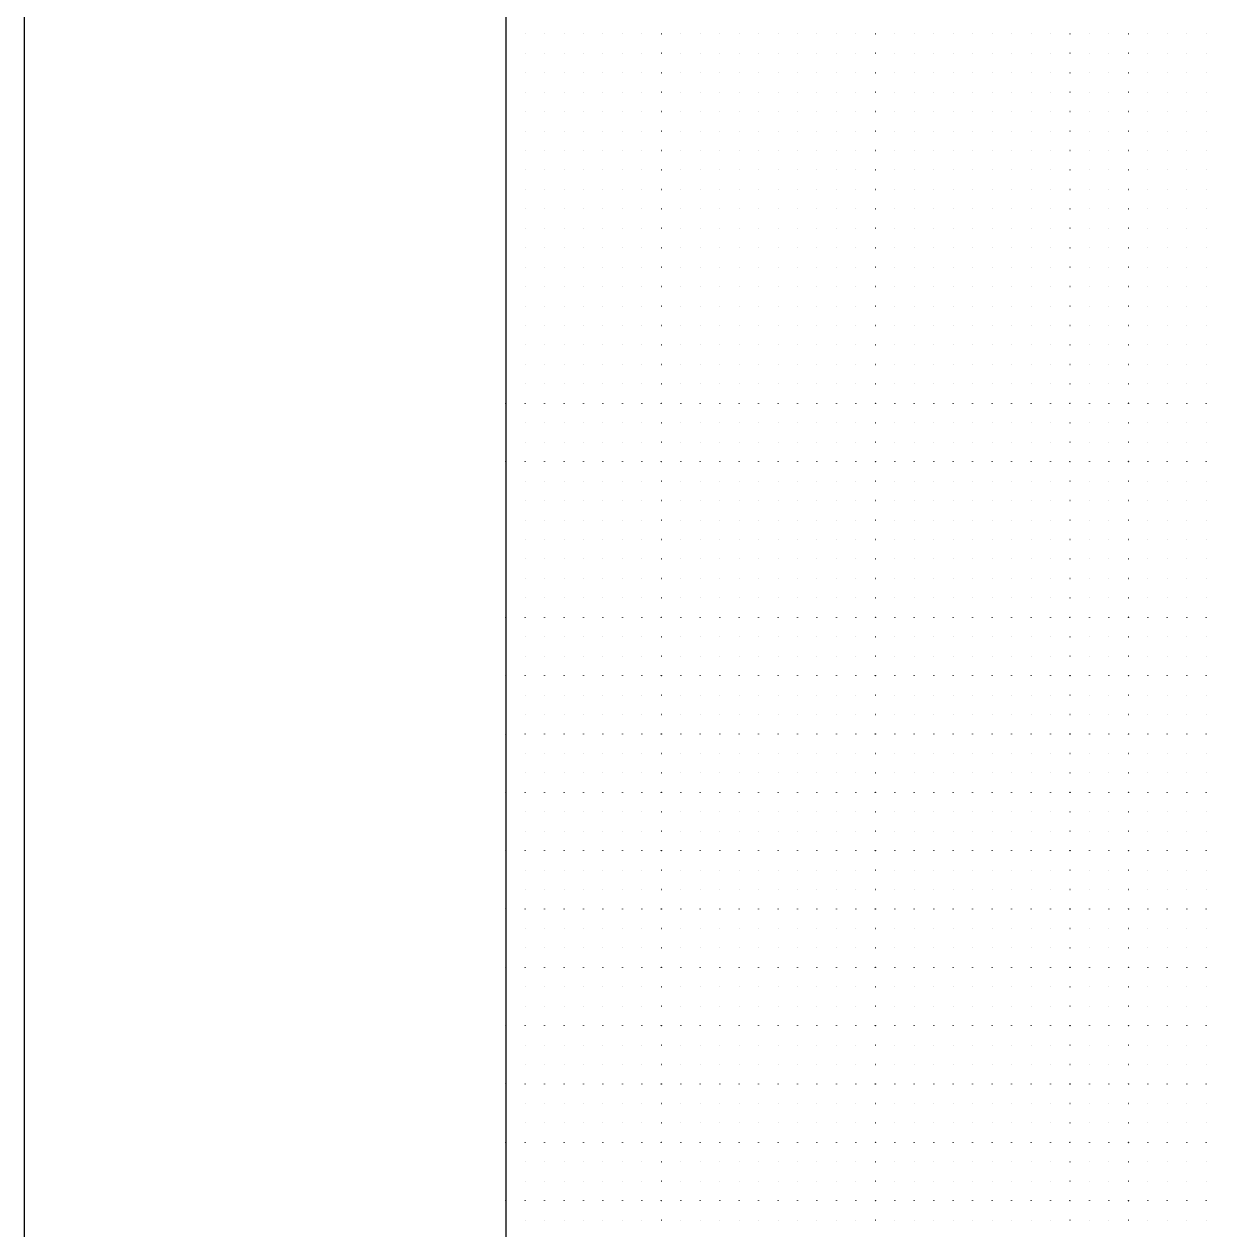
# Model space of a CAD drawing. Header units: metres. Extents: x 0 to 50, y 0 to 50.
# Drawn here: x 0 to 12.37, y 12.37 to 24.9 of the extents above; entities that cross this region are included whole.
import ezdxf

# ---------------------------------------------------------------- set-up
doc = ezdxf.new("R2010")
doc.units = ezdxf.units.M

msp = doc.modelspace()

# ---------------------------------------------------------------- linework, layer by layer
for points in [[(0, 0), (50, 0), (50, 50), (0, 50), (0, 0)], [(5, 5), (25, 5), (25, 25), (5, 25), (5, 5)]]:
    msp.add_lwpolyline(points, close=True)
for centre in [(5, 24.798), (5.202, 24.798), (5.404, 24.798), (5.606, 24.798), (5.808, 24.798), (6.01, 24.798), (6.212, 24.798), (6.414, 24.798), (6.616, 24.798), (6.818, 24.798), (7.02, 24.798), (7.222, 24.798), (7.424, 24.798), (7.626, 24.798), (7.828, 24.798), (8.03, 24.798), (8.232, 24.798), (8.434, 24.798), (8.636, 24.798), (8.838, 24.798), (9.04, 24.798), (9.242, 24.798), (9.444, 24.798), (9.646, 24.798), (9.848, 24.798), (10.051, 24.798), (10.253, 24.798), (10.455, 24.798), (10.657, 24.798), (10.859, 24.798), (11.061, 24.798), (11.263, 24.798), (11.465, 24.798), (11.667, 24.798), (11.869, 24.798), (12.071, 24.798), (12.273, 24.798), (5, 24.596), (5.202, 24.596), (5.404, 24.596), (5.606, 24.596), (5.808, 24.596), (6.01, 24.596), (6.212, 24.596), (6.414, 24.596), (6.616, 24.596), (6.818, 24.596), (7.02, 24.596), (7.222, 24.596), (7.424, 24.596), (7.626, 24.596), (7.828, 24.596), (8.03, 24.596), (8.232, 24.596), (8.434, 24.596), (8.636, 24.596), (8.838, 24.596), (9.04, 24.596), (9.242, 24.596), (9.444, 24.596), (9.646, 24.596), (9.848, 24.596), (10.051, 24.596), (10.253, 24.596), (10.455, 24.596), (10.657, 24.596), (10.859, 24.596), (11.061, 24.596), (11.263, 24.596), (11.465, 24.596), (11.667, 24.596), (11.869, 24.596), (12.071, 24.596), (12.273, 24.596), (5, 24.394), (5.202, 24.394), (5.404, 24.394), (5.606, 24.394), (5.808, 24.394), (6.01, 24.394), (6.212, 24.394), (6.414, 24.394), (6.616, 24.394), (6.818, 24.394), (7.02, 24.394), (7.222, 24.394), (7.424, 24.394), (7.626, 24.394), (7.828, 24.394), (8.03, 24.394), (8.232, 24.394), (8.434, 24.394), (8.636, 24.394), (8.838, 24.394), (9.04, 24.394), (9.242, 24.394), (9.444, 24.394), (9.646, 24.394), (9.848, 24.394), (10.051, 24.394), (10.253, 24.394), (10.455, 24.394), (10.657, 24.394), (10.859, 24.394), (11.061, 24.394), (11.263, 24.394), (11.465, 24.394), (11.667, 24.394), (11.869, 24.394), (12.071, 24.394), (12.273, 24.394), (5, 24.192), (5.202, 24.192), (5.404, 24.192), (5.606, 24.192), (5.808, 24.192), (6.01, 24.192), (6.212, 24.192), (6.414, 24.192), (6.616, 24.192), (6.818, 24.192), (7.02, 24.192), (7.222, 24.192), (7.424, 24.192), (7.626, 24.192), (7.828, 24.192), (8.03, 24.192), (8.232, 24.192), (8.434, 24.192), (8.636, 24.192), (8.838, 24.192), (9.04, 24.192), (9.242, 24.192), (9.444, 24.192), (9.646, 24.192), (9.848, 24.192), (10.051, 24.192), (10.253, 24.192), (10.455, 24.192), (10.657, 24.192), (10.859, 24.192), (11.061, 24.192), (11.263, 24.192), (11.465, 24.192), (11.667, 24.192), (11.869, 24.192), (12.071, 24.192), (12.273, 24.192), (5, 23.99), (5.202, 23.99), (5.404, 23.99), (5.606, 23.99), (5.808, 23.99), (6.01, 23.99), (6.212, 23.99), (6.414, 23.99), (6.616, 23.99), (6.818, 23.99), (7.02, 23.99), (7.222, 23.99), (7.424, 23.99), (7.626, 23.99), (7.828, 23.99), (8.03, 23.99), (8.232, 23.99), (8.434, 23.99), (8.636, 23.99), (8.838, 23.99), (9.04, 23.99), (9.242, 23.99), (9.444, 23.99), (9.646, 23.99), (9.848, 23.99), (10.051, 23.99), (10.253, 23.99), (10.455, 23.99), (10.657, 23.99), (10.859, 23.99), (11.061, 23.99), (11.263, 23.99), (11.465, 23.99), (11.667, 23.99), (11.869, 23.99), (12.071, 23.99), (12.273, 23.99), (5, 23.788), (5.202, 23.788), (5.404, 23.788), (5.606, 23.788), (5.808, 23.788), (6.01, 23.788), (6.212, 23.788), (6.414, 23.788), (6.616, 23.788), (6.818, 23.788), (7.02, 23.788), (7.222, 23.788), (7.424, 23.788), (7.626, 23.788), (7.828, 23.788), (8.03, 23.788), (8.232, 23.788), (8.434, 23.788), (8.636, 23.788), (8.838, 23.788), (9.04, 23.788), (9.242, 23.788), (9.444, 23.788), (9.646, 23.788), (9.848, 23.788), (10.051, 23.788), (10.253, 23.788), (10.455, 23.788), (10.657, 23.788), (10.859, 23.788), (11.061, 23.788), (11.263, 23.788), (11.465, 23.788), (11.667, 23.788), (11.869, 23.788), (12.071, 23.788), (12.273, 23.788), (5, 23.586), (5.202, 23.586), (5.404, 23.586), (5.606, 23.586), (5.808, 23.586), (6.01, 23.586), (6.212, 23.586), (6.414, 23.586), (6.616, 23.586), (6.818, 23.586), (7.02, 23.586), (7.222, 23.586), (7.424, 23.586), (7.626, 23.586), (7.828, 23.586), (8.03, 23.586), (8.232, 23.586), (8.434, 23.586), (8.636, 23.586), (8.838, 23.586), (9.04, 23.586), (9.242, 23.586), (9.444, 23.586), (9.646, 23.586), (9.848, 23.586), (10.051, 23.586), (10.253, 23.586), (10.455, 23.586), (10.657, 23.586), (10.859, 23.586), (11.061, 23.586), (11.263, 23.586), (11.465, 23.586), (11.667, 23.586), (11.869, 23.586), (12.071, 23.586), (12.273, 23.586), (5, 23.384), (5.202, 23.384), (5.404, 23.384), (5.606, 23.384), (5.808, 23.384), (6.01, 23.384), (6.212, 23.384), (6.414, 23.384), (6.616, 23.384), (6.818, 23.384), (7.02, 23.384), (7.222, 23.384), (7.424, 23.384), (7.626, 23.384), (7.828, 23.384), (8.03, 23.384), (8.232, 23.384), (8.434, 23.384), (8.636, 23.384), (8.838, 23.384), (9.04, 23.384), (9.242, 23.384), (9.444, 23.384), (9.646, 23.384), (9.848, 23.384), (10.051, 23.384), (10.253, 23.384), (10.455, 23.384), (10.657, 23.384), (10.859, 23.384), (11.061, 23.384), (11.263, 23.384), (11.465, 23.384), (11.667, 23.384), (11.869, 23.384), (12.071, 23.384), (12.273, 23.384), (5, 23.182), (5.202, 23.182), (5.404, 23.182), (5.606, 23.182), (5.808, 23.182), (6.01, 23.182), (6.212, 23.182), (6.414, 23.182), (6.616, 23.182), (6.818, 23.182), (7.02, 23.182), (7.222, 23.182), (7.424, 23.182), (7.626, 23.182), (7.828, 23.182), (8.03, 23.182), (8.232, 23.182), (8.434, 23.182), (8.636, 23.182), (8.838, 23.182), (9.04, 23.182), (9.242, 23.182), (9.444, 23.182), (9.646, 23.182), (9.848, 23.182), (10.051, 23.182), (10.253, 23.182), (10.455, 23.182), (10.657, 23.182), (10.859, 23.182), (11.061, 23.182), (11.263, 23.182), (11.465, 23.182), (11.667, 23.182), (11.869, 23.182), (12.071, 23.182), (12.273, 23.182), (5, 22.98), (5.202, 22.98), (5.404, 22.98), (5.606, 22.98), (5.808, 22.98), (6.01, 22.98), (6.212, 22.98), (6.414, 22.98), (6.616, 22.98), (6.818, 22.98), (7.02, 22.98), (7.222, 22.98), (7.424, 22.98), (7.626, 22.98), (7.828, 22.98), (8.03, 22.98), (8.232, 22.98), (8.434, 22.98), (8.636, 22.98), (8.838, 22.98), (9.04, 22.98), (9.242, 22.98), (9.444, 22.98), (9.646, 22.98), (9.848, 22.98), (10.051, 22.98), (10.253, 22.98), (10.455, 22.98), (10.657, 22.98), (10.859, 22.98), (11.061, 22.98), (11.263, 22.98), (11.465, 22.98), (11.667, 22.98), (11.869, 22.98), (12.071, 22.98), (12.273, 22.98), (5, 22.778), (5.202, 22.778), (5.404, 22.778), (5.606, 22.778), (5.808, 22.778), (6.01, 22.778), (6.212, 22.778), (6.414, 22.778), (6.616, 22.778), (6.818, 22.778), (7.02, 22.778), (7.222, 22.778), (7.424, 22.778), (7.626, 22.778), (7.828, 22.778), (8.03, 22.778), (8.232, 22.778), (8.434, 22.778), (8.636, 22.778), (8.838, 22.778), (9.04, 22.778), (9.242, 22.778), (9.444, 22.778), (9.646, 22.778), (9.848, 22.778), (10.051, 22.778), (10.253, 22.778), (10.455, 22.778), (10.657, 22.778), (10.859, 22.778), (11.061, 22.778), (11.263, 22.778), (11.465, 22.778), (11.667, 22.778), (11.869, 22.778), (12.071, 22.778), (12.273, 22.778), (5, 22.576), (5.202, 22.576), (5.404, 22.576), (5.606, 22.576), (5.808, 22.576), (6.01, 22.576), (6.212, 22.576), (6.414, 22.576), (6.616, 22.576), (6.818, 22.576), (7.02, 22.576), (7.222, 22.576), (7.424, 22.576), (7.626, 22.576), (7.828, 22.576), (8.03, 22.576), (8.232, 22.576), (8.434, 22.576), (8.636, 22.576), (8.838, 22.576), (9.04, 22.576), (9.242, 22.576), (9.444, 22.576), (9.646, 22.576), (9.848, 22.576), (10.051, 22.576), (10.253, 22.576), (10.455, 22.576), (10.657, 22.576), (10.859, 22.576), (11.061, 22.576), (11.263, 22.576), (11.465, 22.576), (11.667, 22.576), (11.869, 22.576), (12.071, 22.576), (12.273, 22.576), (5, 22.374), (5.202, 22.374), (5.404, 22.374), (5.606, 22.374), (5.808, 22.374), (6.01, 22.374), (6.212, 22.374), (6.414, 22.374), (6.616, 22.374), (6.818, 22.374), (7.02, 22.374), (7.222, 22.374), (7.424, 22.374), (7.626, 22.374), (7.828, 22.374), (8.03, 22.374), (8.232, 22.374), (8.434, 22.374), (8.636, 22.374), (8.838, 22.374), (9.04, 22.374), (9.242, 22.374), (9.444, 22.374), (9.646, 22.374), (9.848, 22.374), (10.051, 22.374), (10.253, 22.374), (10.455, 22.374), (10.657, 22.374), (10.859, 22.374), (11.061, 22.374), (11.263, 22.374), (11.465, 22.374), (11.667, 22.374), (11.869, 22.374), (12.071, 22.374), (12.273, 22.374), (5, 22.172), (5.202, 22.172), (5.404, 22.172), (5.606, 22.172), (5.808, 22.172), (6.01, 22.172), (6.212, 22.172), (6.414, 22.172), (6.616, 22.172), (6.818, 22.172), (7.02, 22.172), (7.222, 22.172), (7.424, 22.172), (7.626, 22.172), (7.828, 22.172), (8.03, 22.172), (8.232, 22.172), (8.434, 22.172), (8.636, 22.172), (8.838, 22.172), (9.04, 22.172), (9.242, 22.172), (9.444, 22.172), (9.646, 22.172), (9.848, 22.172), (10.051, 22.172), (10.253, 22.172), (10.455, 22.172), (10.657, 22.172), (10.859, 22.172), (11.061, 22.172), (11.263, 22.172), (11.465, 22.172), (11.667, 22.172), (11.869, 22.172), (12.071, 22.172), (12.273, 22.172), (5, 21.97), (5.202, 21.97), (5.404, 21.97), (5.606, 21.97), (5.808, 21.97), (6.01, 21.97), (6.212, 21.97), (6.414, 21.97), (6.616, 21.97), (6.818, 21.97), (7.02, 21.97), (7.222, 21.97), (7.424, 21.97), (7.626, 21.97), (7.828, 21.97), (8.03, 21.97), (8.232, 21.97), (8.434, 21.97), (8.636, 21.97), (8.838, 21.97), (9.04, 21.97), (9.242, 21.97), (9.444, 21.97), (9.646, 21.97), (9.848, 21.97), (10.051, 21.97), (10.253, 21.97), (10.455, 21.97), (10.657, 21.97), (10.859, 21.97), (11.061, 21.97), (11.263, 21.97), (11.465, 21.97), (11.667, 21.97), (11.869, 21.97), (12.071, 21.97), (12.273, 21.97), (5, 21.768), (5.202, 21.768), (5.404, 21.768), (5.606, 21.768), (5.808, 21.768), (6.01, 21.768), (6.212, 21.768), (6.414, 21.768), (6.616, 21.768), (6.818, 21.768), (7.02, 21.768), (7.222, 21.768), (7.424, 21.768), (7.626, 21.768), (7.828, 21.768), (8.03, 21.768), (8.232, 21.768), (8.434, 21.768), (8.636, 21.768), (8.838, 21.768), (9.04, 21.768), (9.242, 21.768), (9.444, 21.768), (9.646, 21.768), (9.848, 21.768), (10.051, 21.768), (10.253, 21.768), (10.455, 21.768), (10.657, 21.768), (10.859, 21.768), (11.061, 21.768), (11.263, 21.768), (11.465, 21.768), (11.667, 21.768), (11.869, 21.768), (12.071, 21.768), (12.273, 21.768), (5, 21.566), (5.202, 21.566), (5.404, 21.566), (5.606, 21.566), (5.808, 21.566), (6.01, 21.566), (6.212, 21.566), (6.414, 21.566), (6.616, 21.566), (6.818, 21.566), (7.02, 21.566), (7.222, 21.566), (7.424, 21.566), (7.626, 21.566), (7.828, 21.566), (8.03, 21.566), (8.232, 21.566), (8.434, 21.566), (8.636, 21.566), (8.838, 21.566), (9.04, 21.566), (9.242, 21.566), (9.444, 21.566), (9.646, 21.566), (9.848, 21.566), (10.051, 21.566), (10.253, 21.566), (10.455, 21.566), (10.657, 21.566), (10.859, 21.566), (11.061, 21.566), (11.263, 21.566), (11.465, 21.566), (11.667, 21.566), (11.869, 21.566), (12.071, 21.566), (12.273, 21.566), (5, 21.364), (5.202, 21.364), (5.404, 21.364), (5.606, 21.364), (5.808, 21.364), (6.01, 21.364), (6.212, 21.364), (6.414, 21.364), (6.616, 21.364), (6.818, 21.364), (7.02, 21.364), (7.222, 21.364), (7.424, 21.364), (7.626, 21.364), (7.828, 21.364), (8.03, 21.364), (8.232, 21.364), (8.434, 21.364), (8.636, 21.364), (8.838, 21.364), (9.04, 21.364), (9.242, 21.364), (9.444, 21.364), (9.646, 21.364), (9.848, 21.364), (10.051, 21.364), (10.253, 21.364), (10.455, 21.364), (10.657, 21.364), (10.859, 21.364), (11.061, 21.364), (11.263, 21.364), (11.465, 21.364), (11.667, 21.364), (11.869, 21.364), (12.071, 21.364), (12.273, 21.364), (5, 21.162), (5.202, 21.162), (5.404, 21.162), (5.606, 21.162), (5.808, 21.162), (6.01, 21.162), (6.212, 21.162), (6.414, 21.162), (6.616, 21.162), (6.818, 21.162), (7.02, 21.162), (7.222, 21.162), (7.424, 21.162), (7.626, 21.162), (7.828, 21.162), (8.03, 21.162), (8.232, 21.162), (8.434, 21.162), (8.636, 21.162), (8.838, 21.162), (9.04, 21.162), (9.242, 21.162), (9.444, 21.162), (9.646, 21.162), (9.848, 21.162), (10.051, 21.162), (10.253, 21.162), (10.455, 21.162), (10.657, 21.162), (10.859, 21.162), (11.061, 21.162), (11.263, 21.162), (11.465, 21.162), (11.667, 21.162), (11.869, 21.162), (12.071, 21.162), (12.273, 21.162), (5, 20.96), (5.202, 20.96), (5.404, 20.96), (5.606, 20.96), (5.808, 20.96), (6.01, 20.96), (6.212, 20.96), (6.414, 20.96), (6.616, 20.96), (6.818, 20.96), (7.02, 20.96), (7.222, 20.96), (7.424, 20.96), (7.626, 20.96), (7.828, 20.96), (8.03, 20.96), (8.232, 20.96), (8.434, 20.96), (8.636, 20.96), (8.838, 20.96), (9.04, 20.96), (9.242, 20.96), (9.444, 20.96), (9.646, 20.96), (9.848, 20.96), (10.051, 20.96), (10.253, 20.96), (10.455, 20.96), (10.657, 20.96), (10.859, 20.96), (11.061, 20.96), (11.263, 20.96), (11.465, 20.96), (11.667, 20.96), (11.869, 20.96), (12.071, 20.96), (12.273, 20.96), (5, 20.758), (5.202, 20.758), (5.404, 20.758), (5.606, 20.758), (5.808, 20.758), (6.01, 20.758), (6.212, 20.758), (6.414, 20.758), (6.616, 20.758), (6.818, 20.758), (7.02, 20.758), (7.222, 20.758), (7.424, 20.758), (7.626, 20.758), (7.828, 20.758), (8.03, 20.758), (8.232, 20.758), (8.434, 20.758), (8.636, 20.758), (8.838, 20.758), (9.04, 20.758), (9.242, 20.758), (9.444, 20.758), (9.646, 20.758), (9.848, 20.758), (10.051, 20.758), (10.253, 20.758), (10.455, 20.758), (10.657, 20.758), (10.859, 20.758), (11.061, 20.758), (11.263, 20.758), (11.465, 20.758), (11.667, 20.758), (11.869, 20.758), (12.071, 20.758), (12.273, 20.758), (5, 20.556), (5.202, 20.556), (5.404, 20.556), (5.606, 20.556), (5.808, 20.556), (6.01, 20.556), (6.212, 20.556), (6.414, 20.556), (6.616, 20.556), (6.818, 20.556), (7.02, 20.556), (7.222, 20.556), (7.424, 20.556), (7.626, 20.556), (7.828, 20.556), (8.03, 20.556), (8.232, 20.556), (8.434, 20.556), (8.636, 20.556), (8.838, 20.556), (9.04, 20.556), (9.242, 20.556), (9.444, 20.556), (9.646, 20.556), (9.848, 20.556), (10.051, 20.556), (10.253, 20.556), (10.455, 20.556), (10.657, 20.556), (10.859, 20.556), (11.061, 20.556), (11.263, 20.556), (11.465, 20.556), (11.667, 20.556), (11.869, 20.556), (12.071, 20.556), (12.273, 20.556), (5, 20.354), (5.202, 20.354), (5.404, 20.354), (5.606, 20.354), (5.808, 20.354), (6.01, 20.354), (6.212, 20.354), (6.414, 20.354), (6.616, 20.354), (6.818, 20.354), (7.02, 20.354), (7.222, 20.354), (7.424, 20.354), (7.626, 20.354), (7.828, 20.354), (8.03, 20.354), (8.232, 20.354), (8.434, 20.354), (8.636, 20.354), (8.838, 20.354), (9.04, 20.354), (9.242, 20.354), (9.444, 20.354), (9.646, 20.354), (9.848, 20.354), (10.051, 20.354), (10.253, 20.354), (10.455, 20.354), (10.657, 20.354), (10.859, 20.354), (11.061, 20.354), (11.263, 20.354), (11.465, 20.354), (11.667, 20.354), (11.869, 20.354), (12.071, 20.354), (12.273, 20.354), (5, 20.152), (5.202, 20.152), (5.404, 20.152), (5.606, 20.152), (5.808, 20.152), (6.01, 20.152), (6.212, 20.152), (6.414, 20.152), (6.616, 20.152), (6.818, 20.152), (7.02, 20.152), (7.222, 20.152), (7.424, 20.152), (7.626, 20.152), (7.828, 20.152), (8.03, 20.152), (8.232, 20.152), (8.434, 20.152), (8.636, 20.152), (8.838, 20.152), (9.04, 20.152), (9.242, 20.152), (9.444, 20.152), (9.646, 20.152), (9.848, 20.152), (10.051, 20.152), (10.253, 20.152), (10.455, 20.152), (10.657, 20.152), (10.859, 20.152), (11.061, 20.152), (11.263, 20.152), (11.465, 20.152), (11.667, 20.152), (11.869, 20.152), (12.071, 20.152), (12.273, 20.152), (5, 19.949), (5.202, 19.949), (5.404, 19.949), (5.606, 19.949), (5.808, 19.949), (6.01, 19.949), (6.212, 19.949), (6.414, 19.949), (6.616, 19.949), (6.818, 19.949), (7.02, 19.949), (7.222, 19.949), (7.424, 19.949), (7.626, 19.949), (7.828, 19.949), (8.03, 19.949), (8.232, 19.949), (8.434, 19.949), (8.636, 19.949), (8.838, 19.949), (9.04, 19.949), (9.242, 19.949), (9.444, 19.949), (9.646, 19.949), (9.848, 19.949), (10.051, 19.949), (10.253, 19.949), (10.455, 19.949), (10.657, 19.949), (10.859, 19.949), (11.061, 19.949), (11.263, 19.949), (11.465, 19.949), (11.667, 19.949), (11.869, 19.949), (12.071, 19.949), (12.273, 19.949), (5, 19.747), (5.202, 19.747), (5.404, 19.747), (5.606, 19.747), (5.808, 19.747), (6.01, 19.747), (6.212, 19.747), (6.414, 19.747), (6.616, 19.747), (6.818, 19.747), (7.02, 19.747), (7.222, 19.747), (7.424, 19.747), (7.626, 19.747), (7.828, 19.747), (8.03, 19.747), (8.232, 19.747), (8.434, 19.747), (8.636, 19.747), (8.838, 19.747), (9.04, 19.747), (9.242, 19.747), (9.444, 19.747), (9.646, 19.747), (9.848, 19.747), (10.051, 19.747), (10.253, 19.747), (10.455, 19.747), (10.657, 19.747), (10.859, 19.747), (11.061, 19.747), (11.263, 19.747), (11.465, 19.747), (11.667, 19.747), (11.869, 19.747), (12.071, 19.747), (12.273, 19.747), (5, 19.545), (5.202, 19.545), (5.404, 19.545), (5.606, 19.545), (5.808, 19.545), (6.01, 19.545), (6.212, 19.545), (6.414, 19.545), (6.616, 19.545), (6.818, 19.545), (7.02, 19.545), (7.222, 19.545), (7.424, 19.545), (7.626, 19.545), (7.828, 19.545), (8.03, 19.545), (8.232, 19.545), (8.434, 19.545), (8.636, 19.545), (8.838, 19.545), (9.04, 19.545), (9.242, 19.545), (9.444, 19.545), (9.646, 19.545), (9.848, 19.545), (10.051, 19.545), (10.253, 19.545), (10.455, 19.545), (10.657, 19.545), (10.859, 19.545), (11.061, 19.545), (11.263, 19.545), (11.465, 19.545), (11.667, 19.545), (11.869, 19.545), (12.071, 19.545), (12.273, 19.545), (5, 19.343), (5.202, 19.343), (5.404, 19.343), (5.606, 19.343), (5.808, 19.343), (6.01, 19.343), (6.212, 19.343), (6.414, 19.343), (6.616, 19.343), (6.818, 19.343), (7.02, 19.343), (7.222, 19.343), (7.424, 19.343), (7.626, 19.343), (7.828, 19.343), (8.03, 19.343), (8.232, 19.343), (8.434, 19.343), (8.636, 19.343), (8.838, 19.343), (9.04, 19.343), (9.242, 19.343), (9.444, 19.343), (9.646, 19.343), (9.848, 19.343), (10.051, 19.343), (10.253, 19.343), (10.455, 19.343), (10.657, 19.343), (10.859, 19.343), (11.061, 19.343), (11.263, 19.343), (11.465, 19.343), (11.667, 19.343), (11.869, 19.343), (12.071, 19.343), (12.273, 19.343), (5, 19.141), (5.202, 19.141), (5.404, 19.141), (5.606, 19.141), (5.808, 19.141), (6.01, 19.141), (6.212, 19.141), (6.414, 19.141), (6.616, 19.141), (6.818, 19.141), (7.02, 19.141), (7.222, 19.141), (7.424, 19.141), (7.626, 19.141), (7.828, 19.141), (8.03, 19.141), (8.232, 19.141), (8.434, 19.141), (8.636, 19.141), (8.838, 19.141), (9.04, 19.141), (9.242, 19.141), (9.444, 19.141), (9.646, 19.141), (9.848, 19.141), (10.051, 19.141), (10.253, 19.141), (10.455, 19.141), (10.657, 19.141), (10.859, 19.141), (11.061, 19.141), (11.263, 19.141), (11.465, 19.141), (11.667, 19.141), (11.869, 19.141), (12.071, 19.141), (12.273, 19.141), (5, 18.939), (5.202, 18.939), (5.404, 18.939), (5.606, 18.939), (5.808, 18.939), (6.01, 18.939), (6.212, 18.939), (6.414, 18.939), (6.616, 18.939), (6.818, 18.939), (7.02, 18.939), (7.222, 18.939), (7.424, 18.939), (7.626, 18.939), (7.828, 18.939), (8.03, 18.939), (8.232, 18.939), (8.434, 18.939), (8.636, 18.939), (8.838, 18.939), (9.04, 18.939), (9.242, 18.939), (9.444, 18.939), (9.646, 18.939), (9.848, 18.939), (10.051, 18.939), (10.253, 18.939), (10.455, 18.939), (10.657, 18.939), (10.859, 18.939), (11.061, 18.939), (11.263, 18.939), (11.465, 18.939), (11.667, 18.939), (11.869, 18.939), (12.071, 18.939), (12.273, 18.939), (5, 18.737), (5.202, 18.737), (5.404, 18.737), (5.606, 18.737), (5.808, 18.737), (6.01, 18.737), (6.212, 18.737), (6.414, 18.737), (6.616, 18.737), (6.818, 18.737), (7.02, 18.737), (7.222, 18.737), (7.424, 18.737), (7.626, 18.737), (7.828, 18.737), (8.03, 18.737), (8.232, 18.737), (8.434, 18.737), (8.636, 18.737), (8.838, 18.737), (9.04, 18.737), (9.242, 18.737), (9.444, 18.737), (9.646, 18.737), (9.848, 18.737), (10.051, 18.737), (10.253, 18.737), (10.455, 18.737), (10.657, 18.737), (10.859, 18.737), (11.061, 18.737), (11.263, 18.737), (11.465, 18.737), (11.667, 18.737), (11.869, 18.737), (12.071, 18.737), (12.273, 18.737), (5, 18.535), (5.202, 18.535), (5.404, 18.535), (5.606, 18.535), (5.808, 18.535), (6.01, 18.535), (6.212, 18.535), (6.414, 18.535), (6.616, 18.535), (6.818, 18.535), (7.02, 18.535), (7.222, 18.535), (7.424, 18.535), (7.626, 18.535), (7.828, 18.535), (8.03, 18.535), (8.232, 18.535), (8.434, 18.535), (8.636, 18.535), (8.838, 18.535), (9.04, 18.535), (9.242, 18.535), (9.444, 18.535), (9.646, 18.535), (9.848, 18.535), (10.051, 18.535), (10.253, 18.535), (10.455, 18.535), (10.657, 18.535), (10.859, 18.535), (11.061, 18.535), (11.263, 18.535), (11.465, 18.535), (11.667, 18.535), (11.869, 18.535), (12.071, 18.535), (12.273, 18.535), (5, 18.333), (5.202, 18.333), (5.404, 18.333), (5.606, 18.333), (5.808, 18.333), (6.01, 18.333), (6.212, 18.333), (6.414, 18.333), (6.616, 18.333), (6.818, 18.333), (7.02, 18.333), (7.222, 18.333), (7.424, 18.333), (7.626, 18.333), (7.828, 18.333), (8.03, 18.333), (8.232, 18.333), (8.434, 18.333), (8.636, 18.333), (8.838, 18.333), (9.04, 18.333), (9.242, 18.333), (9.444, 18.333), (9.646, 18.333), (9.848, 18.333), (10.051, 18.333), (10.253, 18.333), (10.455, 18.333), (10.657, 18.333), (10.859, 18.333), (11.061, 18.333), (11.263, 18.333), (11.465, 18.333), (11.667, 18.333), (11.869, 18.333), (12.071, 18.333), (12.273, 18.333), (5, 18.131), (5.202, 18.131), (5.404, 18.131), (5.606, 18.131), (5.808, 18.131), (6.01, 18.131), (6.212, 18.131), (6.414, 18.131), (6.616, 18.131), (6.818, 18.131), (7.02, 18.131), (7.222, 18.131), (7.424, 18.131), (7.626, 18.131), (7.828, 18.131), (8.03, 18.131), (8.232, 18.131), (8.434, 18.131), (8.636, 18.131), (8.838, 18.131), (9.04, 18.131), (9.242, 18.131), (9.444, 18.131), (9.646, 18.131), (9.848, 18.131), (10.051, 18.131), (10.253, 18.131), (10.455, 18.131), (10.657, 18.131), (10.859, 18.131), (11.061, 18.131), (11.263, 18.131), (11.465, 18.131), (11.667, 18.131), (11.869, 18.131), (12.071, 18.131), (12.273, 18.131), (5, 17.929), (5.202, 17.929), (5.404, 17.929), (5.606, 17.929), (5.808, 17.929), (6.01, 17.929), (6.212, 17.929), (6.414, 17.929), (6.616, 17.929), (6.818, 17.929), (7.02, 17.929), (7.222, 17.929), (7.424, 17.929), (7.626, 17.929), (7.828, 17.929), (8.03, 17.929), (8.232, 17.929), (8.434, 17.929), (8.636, 17.929), (8.838, 17.929), (9.04, 17.929), (9.242, 17.929), (9.444, 17.929), (9.646, 17.929), (9.848, 17.929), (10.051, 17.929), (10.253, 17.929), (10.455, 17.929), (10.657, 17.929), (10.859, 17.929), (11.061, 17.929), (11.263, 17.929), (11.465, 17.929), (11.667, 17.929), (11.869, 17.929), (12.071, 17.929), (12.273, 17.929), (5, 17.727), (5.202, 17.727), (5.404, 17.727), (5.606, 17.727), (5.808, 17.727), (6.01, 17.727), (6.212, 17.727), (6.414, 17.727), (6.616, 17.727), (6.818, 17.727), (7.02, 17.727), (7.222, 17.727), (7.424, 17.727), (7.626, 17.727), (7.828, 17.727), (8.03, 17.727), (8.232, 17.727), (8.434, 17.727), (8.636, 17.727), (8.838, 17.727), (9.04, 17.727), (9.242, 17.727), (9.444, 17.727), (9.646, 17.727), (9.848, 17.727), (10.051, 17.727), (10.253, 17.727), (10.455, 17.727), (10.657, 17.727), (10.859, 17.727), (11.061, 17.727), (11.263, 17.727), (11.465, 17.727), (11.667, 17.727), (11.869, 17.727), (12.071, 17.727), (12.273, 17.727), (5, 17.525), (5.202, 17.525), (5.404, 17.525), (5.606, 17.525), (5.808, 17.525), (6.01, 17.525), (6.212, 17.525), (6.414, 17.525), (6.616, 17.525), (6.818, 17.525), (7.02, 17.525), (7.222, 17.525), (7.424, 17.525), (7.626, 17.525), (7.828, 17.525), (8.03, 17.525), (8.232, 17.525), (8.434, 17.525), (8.636, 17.525), (8.838, 17.525), (9.04, 17.525), (9.242, 17.525), (9.444, 17.525), (9.646, 17.525), (9.848, 17.525), (10.051, 17.525), (10.253, 17.525), (10.455, 17.525), (10.657, 17.525), (10.859, 17.525), (11.061, 17.525), (11.263, 17.525), (11.465, 17.525), (11.667, 17.525), (11.869, 17.525), (12.071, 17.525), (12.273, 17.525), (5, 17.323), (5.202, 17.323), (5.404, 17.323), (5.606, 17.323), (5.808, 17.323), (6.01, 17.323), (6.212, 17.323), (6.414, 17.323), (6.616, 17.323), (6.818, 17.323), (7.02, 17.323), (7.222, 17.323), (7.424, 17.323), (7.626, 17.323), (7.828, 17.323), (8.03, 17.323), (8.232, 17.323), (8.434, 17.323), (8.636, 17.323), (8.838, 17.323), (9.04, 17.323), (9.242, 17.323), (9.444, 17.323), (9.646, 17.323), (9.848, 17.323), (10.051, 17.323), (10.253, 17.323), (10.455, 17.323), (10.657, 17.323), (10.859, 17.323), (11.061, 17.323), (11.263, 17.323), (11.465, 17.323), (11.667, 17.323), (11.869, 17.323), (12.071, 17.323), (12.273, 17.323), (5, 17.121), (5.202, 17.121), (5.404, 17.121), (5.606, 17.121), (5.808, 17.121), (6.01, 17.121), (6.212, 17.121), (6.414, 17.121), (6.616, 17.121), (6.818, 17.121), (7.02, 17.121), (7.222, 17.121), (7.424, 17.121), (7.626, 17.121), (7.828, 17.121), (8.03, 17.121), (8.232, 17.121), (8.434, 17.121), (8.636, 17.121), (8.838, 17.121), (9.04, 17.121), (9.242, 17.121), (9.444, 17.121), (9.646, 17.121), (9.848, 17.121), (10.051, 17.121), (10.253, 17.121), (10.455, 17.121), (10.657, 17.121), (10.859, 17.121), (11.061, 17.121), (11.263, 17.121), (11.465, 17.121), (11.667, 17.121), (11.869, 17.121), (12.071, 17.121), (12.273, 17.121), (5, 16.919), (5.202, 16.919), (5.404, 16.919), (5.606, 16.919), (5.808, 16.919), (6.01, 16.919), (6.212, 16.919), (6.414, 16.919), (6.616, 16.919), (6.818, 16.919), (7.02, 16.919), (7.222, 16.919), (7.424, 16.919), (7.626, 16.919), (7.828, 16.919), (8.03, 16.919), (8.232, 16.919), (8.434, 16.919), (8.636, 16.919), (8.838, 16.919), (9.04, 16.919), (9.242, 16.919), (9.444, 16.919), (9.646, 16.919), (9.848, 16.919), (10.051, 16.919), (10.253, 16.919), (10.455, 16.919), (10.657, 16.919), (10.859, 16.919), (11.061, 16.919), (11.263, 16.919), (11.465, 16.919), (11.667, 16.919), (11.869, 16.919), (12.071, 16.919), (12.273, 16.919), (5, 16.717), (5.202, 16.717), (5.404, 16.717), (5.606, 16.717), (5.808, 16.717), (6.01, 16.717), (6.212, 16.717), (6.414, 16.717), (6.616, 16.717), (6.818, 16.717), (7.02, 16.717), (7.222, 16.717), (7.424, 16.717), (7.626, 16.717), (7.828, 16.717), (8.03, 16.717), (8.232, 16.717), (8.434, 16.717), (8.636, 16.717), (8.838, 16.717), (9.04, 16.717), (9.242, 16.717), (9.444, 16.717), (9.646, 16.717), (9.848, 16.717), (10.051, 16.717), (10.253, 16.717), (10.455, 16.717), (10.657, 16.717), (10.859, 16.717), (11.061, 16.717), (11.263, 16.717), (11.465, 16.717), (11.667, 16.717), (11.869, 16.717), (12.071, 16.717), (12.273, 16.717), (5, 16.515), (5.202, 16.515), (5.404, 16.515), (5.606, 16.515), (5.808, 16.515), (6.01, 16.515), (6.212, 16.515), (6.414, 16.515), (6.616, 16.515), (6.818, 16.515), (7.02, 16.515), (7.222, 16.515), (7.424, 16.515), (7.626, 16.515), (7.828, 16.515), (8.03, 16.515), (8.232, 16.515), (8.434, 16.515), (8.636, 16.515), (8.838, 16.515), (9.04, 16.515), (9.242, 16.515), (9.444, 16.515), (9.646, 16.515), (9.848, 16.515), (10.051, 16.515), (10.253, 16.515), (10.455, 16.515), (10.657, 16.515), (10.859, 16.515), (11.061, 16.515), (11.263, 16.515), (11.465, 16.515), (11.667, 16.515), (11.869, 16.515), (12.071, 16.515), (12.273, 16.515), (5, 16.313), (5.202, 16.313), (5.404, 16.313), (5.606, 16.313), (5.808, 16.313), (6.01, 16.313), (6.212, 16.313), (6.414, 16.313), (6.616, 16.313), (6.818, 16.313), (7.02, 16.313), (7.222, 16.313), (7.424, 16.313), (7.626, 16.313), (7.828, 16.313), (8.03, 16.313), (8.232, 16.313), (8.434, 16.313), (8.636, 16.313), (8.838, 16.313), (9.04, 16.313), (9.242, 16.313), (9.444, 16.313), (9.646, 16.313), (9.848, 16.313), (10.051, 16.313), (10.253, 16.313), (10.455, 16.313), (10.657, 16.313), (10.859, 16.313), (11.061, 16.313), (11.263, 16.313), (11.465, 16.313), (11.667, 16.313), (11.869, 16.313), (12.071, 16.313), (12.273, 16.313), (5, 16.111), (5.202, 16.111), (5.404, 16.111), (5.606, 16.111), (5.808, 16.111), (6.01, 16.111), (6.212, 16.111), (6.414, 16.111), (6.616, 16.111), (6.818, 16.111), (7.02, 16.111), (7.222, 16.111), (7.424, 16.111), (7.626, 16.111), (7.828, 16.111), (8.03, 16.111), (8.232, 16.111), (8.434, 16.111), (8.636, 16.111), (8.838, 16.111), (9.04, 16.111), (9.242, 16.111), (9.444, 16.111), (9.646, 16.111), (9.848, 16.111), (10.051, 16.111), (10.253, 16.111), (10.455, 16.111), (10.657, 16.111), (10.859, 16.111), (11.061, 16.111), (11.263, 16.111), (11.465, 16.111), (11.667, 16.111), (11.869, 16.111), (12.071, 16.111), (12.273, 16.111), (5, 15.909), (5.202, 15.909), (5.404, 15.909), (5.606, 15.909), (5.808, 15.909), (6.01, 15.909), (6.212, 15.909), (6.414, 15.909), (6.616, 15.909), (6.818, 15.909), (7.02, 15.909), (7.222, 15.909), (7.424, 15.909), (7.626, 15.909), (7.828, 15.909), (8.03, 15.909), (8.232, 15.909), (8.434, 15.909), (8.636, 15.909), (8.838, 15.909), (9.04, 15.909), (9.242, 15.909), (9.444, 15.909), (9.646, 15.909), (9.848, 15.909), (10.051, 15.909), (10.253, 15.909), (10.455, 15.909), (10.657, 15.909), (10.859, 15.909), (11.061, 15.909), (11.263, 15.909), (11.465, 15.909), (11.667, 15.909), (11.869, 15.909), (12.071, 15.909), (12.273, 15.909), (5, 15.707), (5.202, 15.707), (5.404, 15.707), (5.606, 15.707), (5.808, 15.707), (6.01, 15.707), (6.212, 15.707), (6.414, 15.707), (6.616, 15.707), (6.818, 15.707), (7.02, 15.707), (7.222, 15.707), (7.424, 15.707), (7.626, 15.707), (7.828, 15.707), (8.03, 15.707), (8.232, 15.707), (8.434, 15.707), (8.636, 15.707), (8.838, 15.707), (9.04, 15.707), (9.242, 15.707), (9.444, 15.707), (9.646, 15.707), (9.848, 15.707), (10.051, 15.707), (10.253, 15.707), (10.455, 15.707), (10.657, 15.707), (10.859, 15.707), (11.061, 15.707), (11.263, 15.707), (11.465, 15.707), (11.667, 15.707), (11.869, 15.707), (12.071, 15.707), (12.273, 15.707), (5, 15.505), (5.202, 15.505), (5.404, 15.505), (5.606, 15.505), (5.808, 15.505), (6.01, 15.505), (6.212, 15.505), (6.414, 15.505), (6.616, 15.505), (6.818, 15.505), (7.02, 15.505), (7.222, 15.505), (7.424, 15.505), (7.626, 15.505), (7.828, 15.505), (8.03, 15.505), (8.232, 15.505), (8.434, 15.505), (8.636, 15.505), (8.838, 15.505), (9.04, 15.505), (9.242, 15.505), (9.444, 15.505), (9.646, 15.505), (9.848, 15.505), (10.051, 15.505), (10.253, 15.505), (10.455, 15.505), (10.657, 15.505), (10.859, 15.505), (11.061, 15.505), (11.263, 15.505), (11.465, 15.505), (11.667, 15.505), (11.869, 15.505), (12.071, 15.505), (12.273, 15.505), (5, 15.303), (5.202, 15.303), (5.404, 15.303), (5.606, 15.303), (5.808, 15.303), (6.01, 15.303), (6.212, 15.303), (6.414, 15.303), (6.616, 15.303), (6.818, 15.303), (7.02, 15.303), (7.222, 15.303), (7.424, 15.303), (7.626, 15.303), (7.828, 15.303), (8.03, 15.303), (8.232, 15.303), (8.434, 15.303), (8.636, 15.303), (8.838, 15.303), (9.04, 15.303), (9.242, 15.303), (9.444, 15.303), (9.646, 15.303), (9.848, 15.303), (10.051, 15.303), (10.253, 15.303), (10.455, 15.303), (10.657, 15.303), (10.859, 15.303), (11.061, 15.303), (11.263, 15.303), (11.465, 15.303), (11.667, 15.303), (11.869, 15.303), (12.071, 15.303), (12.273, 15.303), (5, 15.101), (5.202, 15.101), (5.404, 15.101), (5.606, 15.101), (5.808, 15.101), (6.01, 15.101), (6.212, 15.101), (6.414, 15.101), (6.616, 15.101), (6.818, 15.101), (7.02, 15.101), (7.222, 15.101), (7.424, 15.101), (7.626, 15.101), (7.828, 15.101), (8.03, 15.101), (8.232, 15.101), (8.434, 15.101), (8.636, 15.101), (8.838, 15.101), (9.04, 15.101), (9.242, 15.101), (9.444, 15.101), (9.646, 15.101), (9.848, 15.101), (10.051, 15.101), (10.253, 15.101), (10.455, 15.101), (10.657, 15.101), (10.859, 15.101), (11.061, 15.101), (11.263, 15.101), (11.465, 15.101), (11.667, 15.101), (11.869, 15.101), (12.071, 15.101), (12.273, 15.101), (5, 14.899), (5.202, 14.899), (5.404, 14.899), (5.606, 14.899), (5.808, 14.899), (6.01, 14.899), (6.212, 14.899), (6.414, 14.899), (6.616, 14.899), (6.818, 14.899), (7.02, 14.899), (7.222, 14.899), (7.424, 14.899), (7.626, 14.899), (7.828, 14.899), (8.03, 14.899), (8.232, 14.899), (8.434, 14.899), (8.636, 14.899), (8.838, 14.899), (9.04, 14.899), (9.242, 14.899), (9.444, 14.899), (9.646, 14.899), (9.848, 14.899), (10.051, 14.899), (10.253, 14.899), (10.455, 14.899), (10.657, 14.899), (10.859, 14.899), (11.061, 14.899), (11.263, 14.899), (11.465, 14.899), (11.667, 14.899), (11.869, 14.899), (12.071, 14.899), (12.273, 14.899), (5, 14.697), (5.202, 14.697), (5.404, 14.697), (5.606, 14.697), (5.808, 14.697), (6.01, 14.697), (6.212, 14.697), (6.414, 14.697), (6.616, 14.697), (6.818, 14.697), (7.02, 14.697), (7.222, 14.697), (7.424, 14.697), (7.626, 14.697), (7.828, 14.697), (8.03, 14.697), (8.232, 14.697), (8.434, 14.697), (8.636, 14.697), (8.838, 14.697), (9.04, 14.697), (9.242, 14.697), (9.444, 14.697), (9.646, 14.697), (9.848, 14.697), (10.051, 14.697), (10.253, 14.697), (10.455, 14.697), (10.657, 14.697), (10.859, 14.697), (11.061, 14.697), (11.263, 14.697), (11.465, 14.697), (11.667, 14.697), (11.869, 14.697), (12.071, 14.697), (12.273, 14.697), (5, 14.495), (5.202, 14.495), (5.404, 14.495), (5.606, 14.495), (5.808, 14.495), (6.01, 14.495), (6.212, 14.495), (6.414, 14.495), (6.616, 14.495), (6.818, 14.495), (7.02, 14.495), (7.222, 14.495), (7.424, 14.495), (7.626, 14.495), (7.828, 14.495), (8.03, 14.495), (8.232, 14.495), (8.434, 14.495), (8.636, 14.495), (8.838, 14.495), (9.04, 14.495), (9.242, 14.495), (9.444, 14.495), (9.646, 14.495), (9.848, 14.495), (10.051, 14.495), (10.253, 14.495), (10.455, 14.495), (10.657, 14.495), (10.859, 14.495), (11.061, 14.495), (11.263, 14.495), (11.465, 14.495), (11.667, 14.495), (11.869, 14.495), (12.071, 14.495), (12.273, 14.495), (5, 14.293), (5.202, 14.293), (5.404, 14.293), (5.606, 14.293), (5.808, 14.293), (6.01, 14.293), (6.212, 14.293), (6.414, 14.293), (6.616, 14.293), (6.818, 14.293), (7.02, 14.293), (7.222, 14.293), (7.424, 14.293), (7.626, 14.293), (7.828, 14.293), (8.03, 14.293), (8.232, 14.293), (8.434, 14.293), (8.636, 14.293), (8.838, 14.293), (9.04, 14.293), (9.242, 14.293), (9.444, 14.293), (9.646, 14.293), (9.848, 14.293), (10.051, 14.293), (10.253, 14.293), (10.455, 14.293), (10.657, 14.293), (10.859, 14.293), (11.061, 14.293), (11.263, 14.293), (11.465, 14.293), (11.667, 14.293), (11.869, 14.293), (12.071, 14.293), (12.273, 14.293), (5, 14.091), (5.202, 14.091), (5.404, 14.091), (5.606, 14.091), (5.808, 14.091), (6.01, 14.091), (6.212, 14.091), (6.414, 14.091), (6.616, 14.091), (6.818, 14.091), (7.02, 14.091), (7.222, 14.091), (7.424, 14.091), (7.626, 14.091), (7.828, 14.091), (8.03, 14.091), (8.232, 14.091), (8.434, 14.091), (8.636, 14.091), (8.838, 14.091), (9.04, 14.091), (9.242, 14.091), (9.444, 14.091), (9.646, 14.091), (9.848, 14.091), (10.051, 14.091), (10.253, 14.091), (10.455, 14.091), (10.657, 14.091), (10.859, 14.091), (11.061, 14.091), (11.263, 14.091), (11.465, 14.091), (11.667, 14.091), (11.869, 14.091), (12.071, 14.091), (12.273, 14.091), (5, 13.889), (5.202, 13.889), (5.404, 13.889), (5.606, 13.889), (5.808, 13.889), (6.01, 13.889), (6.212, 13.889), (6.414, 13.889), (6.616, 13.889), (6.818, 13.889), (7.02, 13.889), (7.222, 13.889), (7.424, 13.889), (7.626, 13.889), (7.828, 13.889), (8.03, 13.889), (8.232, 13.889), (8.434, 13.889), (8.636, 13.889), (8.838, 13.889), (9.04, 13.889), (9.242, 13.889), (9.444, 13.889), (9.646, 13.889), (9.848, 13.889), (10.051, 13.889), (10.253, 13.889), (10.455, 13.889), (10.657, 13.889), (10.859, 13.889), (11.061, 13.889), (11.263, 13.889), (11.465, 13.889), (11.667, 13.889), (11.869, 13.889), (12.071, 13.889), (12.273, 13.889), (5, 13.687), (5.202, 13.687), (5.404, 13.687), (5.606, 13.687), (5.808, 13.687), (6.01, 13.687), (6.212, 13.687), (6.414, 13.687), (6.616, 13.687), (6.818, 13.687), (7.02, 13.687), (7.222, 13.687), (7.424, 13.687), (7.626, 13.687), (7.828, 13.687), (8.03, 13.687), (8.232, 13.687), (8.434, 13.687), (8.636, 13.687), (8.838, 13.687), (9.04, 13.687), (9.242, 13.687), (9.444, 13.687), (9.646, 13.687), (9.848, 13.687), (10.051, 13.687), (10.253, 13.687), (10.455, 13.687), (10.657, 13.687), (10.859, 13.687), (11.061, 13.687), (11.263, 13.687), (11.465, 13.687), (11.667, 13.687), (11.869, 13.687), (12.071, 13.687), (12.273, 13.687), (5, 13.485), (5.202, 13.485), (5.404, 13.485), (5.606, 13.485), (5.808, 13.485), (6.01, 13.485), (6.212, 13.485), (6.414, 13.485), (6.616, 13.485), (6.818, 13.485), (7.02, 13.485), (7.222, 13.485), (7.424, 13.485), (7.626, 13.485), (7.828, 13.485), (8.03, 13.485), (8.232, 13.485), (8.434, 13.485), (8.636, 13.485), (8.838, 13.485), (9.04, 13.485), (9.242, 13.485), (9.444, 13.485), (9.646, 13.485), (9.848, 13.485), (10.051, 13.485), (10.253, 13.485), (10.455, 13.485), (10.657, 13.485), (10.859, 13.485), (11.061, 13.485), (11.263, 13.485), (11.465, 13.485), (11.667, 13.485), (11.869, 13.485), (12.071, 13.485), (12.273, 13.485), (5, 13.283), (5.202, 13.283), (5.404, 13.283), (5.606, 13.283), (5.808, 13.283), (6.01, 13.283), (6.212, 13.283), (6.414, 13.283), (6.616, 13.283), (6.818, 13.283), (7.02, 13.283), (7.222, 13.283), (7.424, 13.283), (7.626, 13.283), (7.828, 13.283), (8.03, 13.283), (8.232, 13.283), (8.434, 13.283), (8.636, 13.283), (8.838, 13.283), (9.04, 13.283), (9.242, 13.283), (9.444, 13.283), (9.646, 13.283), (9.848, 13.283), (10.051, 13.283), (10.253, 13.283), (10.455, 13.283), (10.657, 13.283), (10.859, 13.283), (11.061, 13.283), (11.263, 13.283), (11.465, 13.283), (11.667, 13.283), (11.869, 13.283), (12.071, 13.283), (12.273, 13.283), (5, 13.081), (5.202, 13.081), (5.404, 13.081), (5.606, 13.081), (5.808, 13.081), (6.01, 13.081), (6.212, 13.081), (6.414, 13.081), (6.616, 13.081), (6.818, 13.081), (7.02, 13.081), (7.222, 13.081), (7.424, 13.081), (7.626, 13.081), (7.828, 13.081), (8.03, 13.081), (8.232, 13.081), (8.434, 13.081), (8.636, 13.081), (8.838, 13.081), (9.04, 13.081), (9.242, 13.081), (9.444, 13.081), (9.646, 13.081), (9.848, 13.081), (10.051, 13.081), (10.253, 13.081), (10.455, 13.081), (10.657, 13.081), (10.859, 13.081), (11.061, 13.081), (11.263, 13.081), (11.465, 13.081), (11.667, 13.081), (11.869, 13.081), (12.071, 13.081), (12.273, 13.081), (5, 12.879), (5.202, 12.879), (5.404, 12.879), (5.606, 12.879), (5.808, 12.879), (6.01, 12.879), (6.212, 12.879), (6.414, 12.879), (6.616, 12.879), (6.818, 12.879), (7.02, 12.879), (7.222, 12.879), (7.424, 12.879), (7.626, 12.879), (7.828, 12.879), (8.03, 12.879), (8.232, 12.879), (8.434, 12.879), (8.636, 12.879), (8.838, 12.879), (9.04, 12.879), (9.242, 12.879), (9.444, 12.879), (9.646, 12.879), (9.848, 12.879), (10.051, 12.879), (10.253, 12.879), (10.455, 12.879), (10.657, 12.879), (10.859, 12.879), (11.061, 12.879), (11.263, 12.879), (11.465, 12.879), (11.667, 12.879), (11.869, 12.879), (12.071, 12.879), (12.273, 12.879), (5, 12.677), (5.202, 12.677), (5.404, 12.677), (5.606, 12.677), (5.808, 12.677), (6.01, 12.677), (6.212, 12.677), (6.414, 12.677), (6.616, 12.677), (6.818, 12.677), (7.02, 12.677), (7.222, 12.677), (7.424, 12.677), (7.626, 12.677), (7.828, 12.677), (8.03, 12.677), (8.232, 12.677), (8.434, 12.677), (8.636, 12.677), (8.838, 12.677), (9.04, 12.677), (9.242, 12.677), (9.444, 12.677), (9.646, 12.677), (9.848, 12.677), (10.051, 12.677), (10.253, 12.677), (10.455, 12.677), (10.657, 12.677), (10.859, 12.677), (11.061, 12.677), (11.263, 12.677), (11.465, 12.677), (11.667, 12.677), (11.869, 12.677), (12.071, 12.677), (12.273, 12.677), (5, 12.475), (5.202, 12.475), (5.404, 12.475), (5.606, 12.475), (5.808, 12.475), (6.01, 12.475), (6.212, 12.475), (6.414, 12.475), (6.616, 12.475), (6.818, 12.475), (7.02, 12.475), (7.222, 12.475), (7.424, 12.475), (7.626, 12.475), (7.828, 12.475), (8.03, 12.475), (8.232, 12.475), (8.434, 12.475), (8.636, 12.475), (8.838, 12.475), (9.04, 12.475), (9.242, 12.475), (9.444, 12.475), (9.646, 12.475), (9.848, 12.475), (10.051, 12.475), (10.253, 12.475), (10.455, 12.475), (10.657, 12.475), (10.859, 12.475), (11.061, 12.475), (11.263, 12.475), (11.465, 12.475), (11.667, 12.475), (11.869, 12.475), (12.071, 12.475), (12.273, 12.475)]:
    msp.add_circle(centre, 0.00025)

doc.saveas('drawing.dxf')
